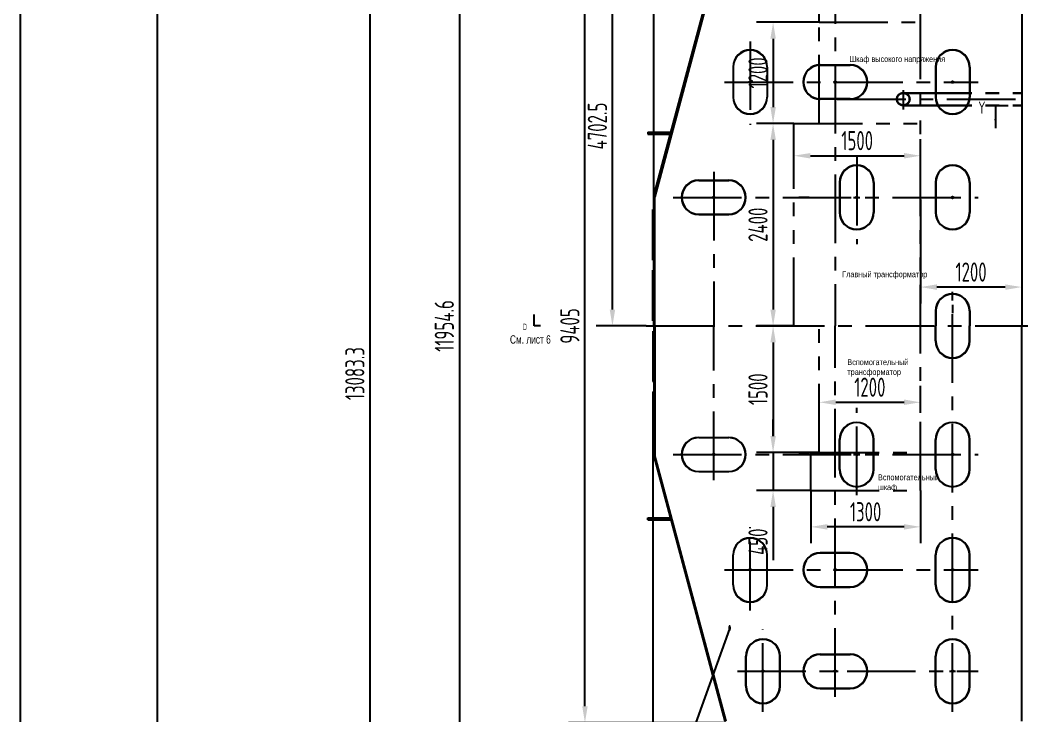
# Model space of a CAD drawing. Header units: millimetres. Extents: x 0 to 27300, y -12741 to 19305.
# Drawn here: x 0 to 11877, y 6890 to 15140 of the extents above; entities that cross this region are included whole.
import ezdxf
from ezdxf.enums import TextEntityAlignment as Align

# ---------------------------------------------------------------- set-up
doc = ezdxf.new("R2010")
doc.units = ezdxf.units.MM
doc.header["$LTSCALE"] = 650
doc.linetypes.add('G', pattern=[2, 1.25, -0.25, 0.25, -0.25])
doc.linetypes.add('K', pattern=[2.5, 1.25, -0.25, 0.25, -0.25, 0.25, -0.25])
for name, color, linetype in [('01', 7, 'Continuous'), ('02', 1, 'Continuous'), ('05', 4, 'G'), ('07', 6, 'K'), ('08', 1, 'Continuous'), ('11', 3, 'Continuous')]:
    doc.layers.add(name, color=color, linetype=linetype)
doc.styles.get("Standard").update_dxf_attribs({"font": 'isocp', "width": 0.707, "bigfont": 'intecad.shx'})
doc.dimstyles.new('INTE', dxfattribs={"dimscale": 65, "dimtxt": 3.5, "dimasz": 3, "dimexe": 3, "dimexo": 0, "dimgap": 1, "dimtad": 1, "dimdsep": 46, "dimtxsty": 'Standard', "dimcen": 0, "dimclrd": 1, "dimclre": 1, "dimclrt": 3, "dimadec": 0, "dimazin": 0, "dimtfac": 1, "dimtmove": 0, "dimatfit": 0, "dimfxl": 1, "dimarcsym": 0})

# ---------------------------------------------------------------- blocks, each defined once
blk = doc.blocks.new('*D421')
at = {"layer": '08', "color": 1, "lineweight": -2}
for p, q in [((20834, 11277), (20834, 3307)), ((7500, 10565), (7500, 3307)), ((20639, 3502), (7695, 3502))]:
    blk.add_line(p, q, dxfattribs=at)
at = {"layer": '08', "color": 1}
for points in [[(7695, 3534), (7695, 3469), (7500, 3502)], [(20639, 3534), (20639, 3469), (20834, 3502)]]:
    blk.add_solid(points, dxfattribs=at)
at = {"layer": 'Defpoints', "color": 0}
for p in [(20834, 11277), (7500, 10565), (7500, 3502)]:
    blk.add_point(p, dxfattribs=at)
at = {"layer": '08', "color": 3, "insert": (14167, 3680), "char_height": 227.5, "attachment_point": 5}
blk.add_mtext('13333.6', dxfattribs=at)
blk = doc.blocks.new('*D422')
at = {"layer": '08', "color": 1, "lineweight": -2}
for p, q in [((8369, 16215), (6502, 16215)), ((6697, 7005), (6697, 16020)), ((8369, 6810), (6502, 6810))]:
    blk.add_line(p, q, dxfattribs=at)
at = {"layer": '08', "color": 1}
for points in [[(6664, 16020), (6729, 16020), (6697, 16215)], [(6664, 7005), (6729, 7005), (6697, 6810)]]:
    blk.add_solid(points, dxfattribs=at)
at = {"layer": 'Defpoints', "color": 0}
for p in [(6697, 16215), (8369, 16215), (8369, 6810)]:
    blk.add_point(p, dxfattribs=at)
at = {"layer": '08', "color": 3, "insert": (6518, 11513), "char_height": 227.5, "attachment_point": 5, "rotation": 90}
blk.add_mtext('9405', dxfattribs=at)
blk = doc.blocks.new('*D426')
at = {"layer": '08', "color": 1, "lineweight": -2}
for p, q in [((8368, 16215), (6828, 16215)), ((7023, 11708), (7023, 16020)), ((7424, 11513), (6828, 11513))]:
    blk.add_line(p, q, dxfattribs=at)
at = {"layer": '08', "color": 1}
for points in [[(6990, 16020), (7055, 16020), (7023, 16215)], [(6990, 11708), (7055, 11708), (7023, 11513)]]:
    blk.add_solid(points, dxfattribs=at)
at = {"layer": 'Defpoints', "color": 0}
for p in [(7023, 16215), (8368, 16215), (7424, 11513)]:
    blk.add_point(p, dxfattribs=at)
at = {"layer": '08', "color": 3, "insert": (6844, 13883), "char_height": 227.5, "attachment_point": 5, "rotation": 90}
blk.add_mtext('4702.5', dxfattribs=at)
blk = doc.blocks.new('*D427')
at = {"layer": '08', "color": 1, "lineweight": -2}
for p, q in [((7512, 13029), (7512, 18361)), ((11880, 16199), (11880, 18361)), ((7707, 18166), (11685, 18166))]:
    blk.add_line(p, q, dxfattribs=at)
at = {"layer": '08', "color": 1}
for points in [[(7707, 18199), (7707, 18134), (7512, 18166)], [(11685, 18199), (11685, 18134), (11880, 18166)]]:
    blk.add_solid(points, dxfattribs=at)
at = {"layer": 'Defpoints', "color": 0}
for p in [(11880, 18166), (11880, 16199), (7512, 13029)]:
    blk.add_point(p, dxfattribs=at)
at = {"layer": '08', "color": 3, "insert": (9696, 18345), "char_height": 227.5, "attachment_point": 5}
blk.add_mtext('4368', dxfattribs=at)
blk = doc.blocks.new('*D428')
at = {"layer": '08', "color": 1, "lineweight": -2}
for p, q in [((11874, 13077), (11874, 11779)), ((10674, 13011), (10674, 11779)), ((11679, 11974), (10869, 11974))]:
    blk.add_line(p, q, dxfattribs=at)
at = {"layer": '08', "color": 1}
for points in [[(10869, 12006), (10869, 11941), (10674, 11974)], [(11679, 12006), (11679, 11941), (11874, 11974)]]:
    blk.add_solid(points, dxfattribs=at)
at = {"layer": 'Defpoints', "color": 0}
for p in [(11874, 13077), (10674, 13011), (10674, 11974)]:
    blk.add_point(p, dxfattribs=at)
at = {"layer": '08', "color": 3, "insert": (11274, 12152), "char_height": 227.5, "attachment_point": 5}
blk.add_mtext('1200', dxfattribs=at)
blk = doc.blocks.new('*D431')
at = {"layer": '08', "color": 1, "lineweight": -2}
for p, q in [((11513, 17490), (5014, 17490)), ((5209, 17295), (5209, 5730)), ((11915, 5535), (5014, 5535))]:
    blk.add_line(p, q, dxfattribs=at)
at = {"layer": '08', "color": 1}
for points in [[(5176, 17295), (5241, 17295), (5209, 17490)], [(5176, 5730), (5241, 5730), (5209, 5535)]]:
    blk.add_solid(points, dxfattribs=at)
at = {"layer": 'Defpoints', "color": 0}
for p in [(11513, 17490), (5209, 5535), (11915, 5535)]:
    blk.add_point(p, dxfattribs=at)
at = {"layer": '08', "color": 3, "insert": (5030, 11513), "char_height": 227.5, "attachment_point": 5, "rotation": 90}
blk.add_mtext('11954.6', dxfattribs=at)
blk = doc.blocks.new('*D432')
at = {"layer": '08', "color": 1, "lineweight": -2}
for p, q in [((11254, 17490), (3953, 17490)), ((4148, 17295), (4148, 4602)), ((17338, 4407), (3953, 4407))]:
    blk.add_line(p, q, dxfattribs=at)
at = {"layer": '08', "color": 1}
for points in [[(4115, 17295), (4180, 17295), (4148, 17490)], [(4115, 4602), (4180, 4602), (4148, 4407)]]:
    blk.add_solid(points, dxfattribs=at)
at = {"layer": 'Defpoints', "color": 0}
for p in [(11254, 17490), (4148, 4407), (17338, 4407)]:
    blk.add_point(p, dxfattribs=at)
at = {"layer": '08', "color": 3, "insert": (3969, 10948), "char_height": 227.5, "attachment_point": 5, "rotation": 90}
blk.add_mtext('13083.3', dxfattribs=at)
blk = doc.blocks.new('*D466')
at = {"layer": '08', "color": 1, "lineweight": -2}
for p, q in [((9174, 13913), (8732, 13913)), ((8927, 13718), (8927, 11708)), ((9174, 11513), (8732, 11513))]:
    blk.add_line(p, q, dxfattribs=at)
at = {"layer": '08', "color": 1}
for points in [[(8895, 13718), (8960, 13718), (8927, 13913)], [(8895, 11708), (8960, 11708), (8927, 11513)]]:
    blk.add_solid(points, dxfattribs=at)
at = {"layer": 'Defpoints', "color": 0}
for p in [(9174, 13913), (8927, 11513), (9174, 11513)]:
    blk.add_point(p, dxfattribs=at)
at = {"layer": '08', "color": 3, "insert": (8748, 12713), "char_height": 227.5, "attachment_point": 5, "rotation": 90}
blk.add_mtext('2400', dxfattribs=at)
blk = doc.blocks.new('*D470')
at = {"layer": '08', "color": 1, "lineweight": -2}
for p, q in [((9474, 10483), (9474, 10803)), ((10674, 10483), (10674, 10803)), ((9669, 10608), (10479, 10608))]:
    blk.add_line(p, q, dxfattribs=at)
at = {"layer": '08', "color": 1}
for points in [[(9669, 10641), (9669, 10576), (9474, 10608)], [(10479, 10641), (10479, 10576), (10674, 10608)]]:
    blk.add_solid(points, dxfattribs=at)
at = {"layer": 'Defpoints', "color": 0}
for p in [(10674, 10608), (9474, 10483), (10674, 10483)]:
    blk.add_point(p, dxfattribs=at)
at = {"layer": '08', "color": 3, "insert": (10074, 10787), "char_height": 227.5, "attachment_point": 5}
blk.add_mtext('1200', dxfattribs=at)
blk = doc.blocks.new('*D467')
at = {"layer": '08', "color": 1, "lineweight": -2}
for p, q in [((9174, 11513), (8732, 11513)), ((8927, 11318), (8927, 10208)), ((9474, 10013), (8732, 10013))]:
    blk.add_line(p, q, dxfattribs=at)
at = {"layer": '08', "color": 1}
for points in [[(8895, 11318), (8960, 11318), (8927, 11513)], [(8895, 10208), (8960, 10208), (8927, 10013)]]:
    blk.add_solid(points, dxfattribs=at)
at = {"layer": 'Defpoints', "color": 0}
for p in [(9174, 11513), (8927, 10013), (9474, 10013)]:
    blk.add_point(p, dxfattribs=at)
at = {"layer": '08', "color": 3, "insert": (8748, 10763), "char_height": 227.5, "attachment_point": 5, "rotation": 90}
blk.add_mtext('1500', dxfattribs=at)
blk = doc.blocks.new('*D471')
at = {"layer": '08', "color": 1, "lineweight": -2}
for p, q in [((9374, 9563), (9374, 8936)), ((10674, 9563), (10674, 8936)), ((10479, 9131), (9569, 9131))]:
    blk.add_line(p, q, dxfattribs=at)
at = {"layer": '08', "color": 1}
for points in [[(9569, 9164), (9569, 9099), (9374, 9131)], [(10479, 9164), (10479, 9099), (10674, 9131)]]:
    blk.add_solid(points, dxfattribs=at)
at = {"layer": 'Defpoints', "color": 0}
for p in [(9374, 9563), (10674, 9563), (9374, 9131)]:
    blk.add_point(p, dxfattribs=at)
at = {"layer": '08', "color": 3, "insert": (10024, 9310), "char_height": 227.5, "attachment_point": 5}
blk.add_mtext('1300', dxfattribs=at)
blk = doc.blocks.new('*D468')
at = {"layer": '08', "color": 1, "lineweight": -2}
for p, q in [((8927, 10208), (8927, 10403)), ((9374, 10013), (8732, 10013)), ((8927, 10013), (8927, 9563)), ((9374, 9563), (8732, 9563)), ((8927, 9368), (8927, 8737))]:
    blk.add_line(p, q, dxfattribs=at)
at = {"layer": '08', "color": 1}
for points in [[(8895, 10208), (8960, 10208), (8927, 10013)], [(8895, 9368), (8960, 9368), (8927, 9563)]]:
    blk.add_solid(points, dxfattribs=at)
at = {"layer": 'Defpoints', "color": 0}
for p in [(9374, 10013), (8927, 9563), (9374, 9563)]:
    blk.add_point(p, dxfattribs=at)
at = {"layer": '08', "color": 3, "insert": (8748, 8955), "char_height": 227.5, "attachment_point": 5, "rotation": 90}
blk.add_mtext('450', dxfattribs=at)
blk = doc.blocks.new('*D469')
at = {"layer": '08', "color": 1, "lineweight": -2}
for p, q in [((9174, 13373), (9174, 13726)), ((10674, 13452), (10674, 13726)), ((9369, 13531), (10479, 13531))]:
    blk.add_line(p, q, dxfattribs=at)
at = {"layer": '08', "color": 1}
for points in [[(9369, 13563), (9369, 13498), (9174, 13531)], [(10479, 13563), (10479, 13498), (10674, 13531)]]:
    blk.add_solid(points, dxfattribs=at)
at = {"layer": 'Defpoints', "color": 0}
for p in [(10674, 13531), (10674, 13452), (9174, 13373)]:
    blk.add_point(p, dxfattribs=at)
at = {"layer": '08', "color": 3, "insert": (9924, 13710), "char_height": 227.5, "attachment_point": 5}
blk.add_mtext('1500', dxfattribs=at)
blk = doc.blocks.new('*D464')
at = {"layer": '08', "color": 1, "lineweight": -2}
for p, q in [((9474, 15113), (9474, 16089)), ((10674, 15113), (10674, 16089)), ((9669, 15894), (10479, 15894))]:
    blk.add_line(p, q, dxfattribs=at)
at = {"layer": '08', "color": 1}
for points in [[(9669, 15927), (9669, 15862), (9474, 15894)], [(10479, 15927), (10479, 15862), (10674, 15894)]]:
    blk.add_solid(points, dxfattribs=at)
at = {"layer": 'Defpoints', "color": 0}
for p in [(10674, 15894), (9474, 15113), (10674, 15113)]:
    blk.add_point(p, dxfattribs=at)
at = {"layer": '08', "color": 3, "insert": (10074, 16073), "char_height": 227.5, "attachment_point": 5}
blk.add_mtext('1200', dxfattribs=at)
blk = doc.blocks.new('*D465')
at = {"layer": '08', "color": 1, "lineweight": -2}
for p, q in [((9474, 15113), (8732, 15113)), ((8927, 14918), (8927, 14108)), ((9174, 13913), (8732, 13913))]:
    blk.add_line(p, q, dxfattribs=at)
at = {"layer": '08', "color": 1}
for points in [[(8895, 14918), (8960, 14918), (8927, 15113)], [(8895, 14108), (8960, 14108), (8927, 13913)]]:
    blk.add_solid(points, dxfattribs=at)
at = {"layer": 'Defpoints', "color": 0}
for p in [(9474, 15113), (8927, 13913), (9174, 13913)]:
    blk.add_point(p, dxfattribs=at)
at = {"layer": '08', "color": 3, "insert": (8748, 14513), "char_height": 227.5, "attachment_point": 5, "rotation": 90}
blk.add_mtext('1200', dxfattribs=at)
blk = doc.blocks.new('*U543')
at = {"layer": '01'}
blk.add_lwpolyline([(25, 292), (25, 5)], dxfattribs=at)
at = {"layer": '02'}
blk.add_lwpolyline([(0, 297), (0, 0)], dxfattribs=at)

msp = doc.modelspace()

# ---------------------------------------------------------------- hatches: boundary and pattern name
for points in [[(7511.982, 13028.787), (7514.567, 13056.16), (7525.375, 13049.921), (7523.982, 13044.721), (7523.982, 13035.715)], [(7511.982, 9996.654), (7514.567, 9969.281), (7525.375, 9975.521), (7523.982, 9980.721), (7523.982, 9989.726)]]:
    msp.add_hatch(color=256).paths.add_polyline_path(points)

# ---------------------------------------------------------------- linework, layer by layer
for p, q in [((7514.567, 13056.16), (8356.502, 16199.221)), ((8368.982, 16199.221), (7523.982, 13044.721)), ((11873.982, 16199.221), (11873.982, 11512.721)), ((8451.982, 14582.721), (8451.982, 14226.721)), ((8454.982, 14582.721), (8454.982, 14226.721)), ((8854.982, 14582.721), (8854.982, 14226.721)), ((8857.982, 14582.721), (8857.982, 14226.721)), ((9485.982, 14607.721), (9841.982, 14607.721)), ((9485.982, 14604.721), (9841.982, 14604.721)), ((10851.982, 14582.721), (10851.982, 14226.721)), ((10854.982, 14582.721), (10854.982, 14226.721)), ((11254.982, 14582.721), (11254.982, 14226.721)), ((11257.982, 14582.721), (11257.982, 14226.721)), ((9841.982, 14204.721), (9485.982, 14204.721)), ((9841.982, 14201.721), (9485.982, 14201.721)), ((7442.982, 13811.221), (7716.826, 13811.221)), ((7442.982, 13811.221), (7442.982, 13786.221)), ((7442.982, 13786.221), (7710.129, 13786.221)), ((8044.982, 13239.721), (8400.982, 13239.721)), ((8044.982, 13236.721), (8400.982, 13236.721)), ((9714.982, 13214.721), (9714.982, 12858.721)), ((9717.982, 13214.721), (9717.982, 12858.721)), ((10117.982, 13214.721), (10117.982, 12858.721)), ((10120.982, 13214.721), (10120.982, 12858.721)), ((10851.982, 13214.721), (10851.982, 12858.721)), ((10854.982, 13214.721), (10854.982, 12858.721)), ((11254.982, 13214.721), (11254.982, 12858.721)), ((11257.982, 13214.721), (11257.982, 12858.721)), ((7514.567, 13056.16), (7511.982, 13028.787)), ((7523.982, 13035.715), (7511.982, 13028.787)), ((7511.982, 11512.721), (7511.982, 13028.787)), ((7525.375, 13049.921), (7514.567, 13056.16)), ((7523.982, 11512.721), (7523.982, 13044.721)), ((7499.982, 12292.721), (7499.982, 12892.721)), ((7499.982, 12892.721), (7511.982, 12892.721)), ((8044.982, 12836.721), (8400.982, 12836.721)), ((8044.982, 12833.721), (8400.982, 12833.721)), ((7499.982, 12292.721), (7511.982, 12292.721)), ((7499.982, 11572.721), (7499.982, 12172.721)), ((7499.982, 12172.721), (7511.982, 12172.721)), ((10851.982, 11690.721), (10851.982, 11512.721)), ((10854.982, 11690.721), (10854.982, 11512.721)), ((11254.982, 11690.721), (11254.982, 11512.721)), ((11257.982, 11690.721), (11257.982, 11512.721)), ((7499.982, 11452.721), (7499.982, 10852.721)), ((7511.982, 11512.721), (7511.982, 9996.654)), ((7523.982, 11512.721), (7523.982, 9980.721)), ((10851.982, 11334.721), (10851.982, 11512.721)), ((10854.982, 11334.721), (10854.982, 11512.721)), ((11254.982, 11334.721), (11254.982, 11512.721)), ((11257.982, 11334.721), (11257.982, 11512.721)), ((11873.982, 6826.221), (11873.982, 11512.721)), ((7499.982, 10852.721), (7511.982, 10852.721)), ((7499.982, 10732.721), (7499.982, 10132.721)), ((7499.982, 10732.721), (7511.982, 10732.721)), ((7499.982, 10132.721), (7511.982, 10132.721)), ((8044.982, 10191.721), (8400.982, 10191.721)), ((8044.982, 10188.721), (8400.982, 10188.721)), ((9714.982, 9810.721), (9714.982, 10166.721)), ((9717.982, 9810.721), (9717.982, 10166.721)), ((10117.982, 9810.721), (10117.982, 10166.721)), ((10120.982, 9810.721), (10120.982, 10166.721)), ((10851.982, 9810.721), (10851.982, 10166.721)), ((10854.982, 9810.721), (10854.982, 10166.721)), ((11254.982, 9810.721), (11254.982, 10166.721)), ((11257.982, 9810.721), (11257.982, 10166.721)), ((7514.567, 9969.281), (7511.982, 9996.654)), ((7523.982, 9989.726), (7511.982, 9996.654)), ((8368.982, 6826.221), (7523.982, 9980.721)), ((7525.375, 9975.521), (7514.567, 9969.281)), ((7514.567, 9969.281), (8356.502, 6826.221)), ((8044.982, 9788.721), (8400.982, 9788.721)), ((8044.982, 9785.721), (8400.982, 9785.721)), ((7442.982, 9239.221), (7710.129, 9239.221)), ((7442.982, 9214.221), (7442.982, 9239.221)), ((7442.982, 9214.221), (7716.826, 9214.221)), ((8451.982, 8442.721), (8451.982, 8798.721)), ((8454.982, 8442.721), (8454.982, 8798.721)), ((8854.982, 8442.721), (8854.982, 8798.721)), ((8857.982, 8442.721), (8857.982, 8798.721)), ((9841.982, 8823.721), (9485.982, 8823.721)), ((9841.982, 8820.721), (9485.982, 8820.721)), ((10851.982, 8442.721), (10851.982, 8798.721)), ((10854.982, 8442.721), (10854.982, 8798.721)), ((11254.982, 8442.721), (11254.982, 8798.721)), ((11257.982, 8442.721), (11257.982, 8798.721)), ((9485.982, 8420.721), (9841.982, 8420.721)), ((9485.982, 8417.721), (9841.982, 8417.721)), ((9485.982, 7622.721), (9841.982, 7622.721)), ((9485.982, 7619.721), (9841.982, 7619.721)), ((8603.982, 7241.721), (8603.982, 7597.721)), ((8606.982, 7241.721), (8606.982, 7597.721)), ((9006.982, 7241.721), (9006.982, 7597.721)), ((9009.982, 7241.721), (9009.982, 7597.721)), ((10851.982, 7241.721), (10851.982, 7597.721)), ((10854.982, 7241.721), (10854.982, 7597.721)), ((11254.982, 7241.721), (11254.982, 7597.721)), ((11257.982, 7241.721), (11257.982, 7597.721)), ((9485.982, 7219.721), (9841.982, 7219.721)), ((9485.982, 7216.721), (9841.982, 7216.721))]:
    msp.add_line(p, q)
for centre in [(8654.982, 14404.721), (9663.982, 14404.721), (11054.982, 14404.721), (8222.982, 13036.721), (9917.982, 13036.721), (11054.982, 13036.721), (8222.982, 9988.721), (9917.982, 9988.721), (11054.982, 9988.721), (8654.982, 8620.721), (9663.982, 8620.721), (11054.982, 8620.721), (8806.982, 7419.721), (9663.982, 7419.721), (11054.982, 7419.721)]:
    msp.add_circle(centre, 11)
for centre, radius, start, end in [((8654.982, 14582.721), 203, 0, 180), ((8654.982, 14582.721), 200, 0, 180), ((11054.982, 14582.721), 203, 0, 180), ((11054.982, 14582.721), 200, 0, 180), ((9485.982, 14404.721), 203, 90, 270), ((9485.982, 14404.721), 200, 90, 270), ((9841.982, 14404.721), 203, 270, 90), ((9841.982, 14404.721), 200, 270, 90), ((8654.982, 14226.721), 203, 180, 0), ((8654.982, 14226.721), 200, 180, 0), ((11054.982, 14226.721), 203, 180, 0), ((11054.982, 14226.721), 200, 180, 0), ((9917.982, 13214.721), 203, 0, 180), ((9917.982, 13214.721), 200, 0, 180), ((11054.982, 13214.721), 203, 0, 180), ((11054.982, 13214.721), 200, 0, 180), ((8044.982, 13036.721), 203, 90, 270), ((8044.982, 13036.721), 200, 90, 270), ((8400.982, 13036.721), 203, 270, 90), ((8400.982, 13036.721), 200, 270, 90), ((9917.982, 12858.721), 203, 180, 0), ((9917.982, 12858.721), 200, 180, 0), ((11054.982, 12858.721), 203, 180, 0), ((11054.982, 12858.721), 200, 180, 0), ((11054.982, 11690.721), 203, 0, 180), ((11054.982, 11690.721), 200, 0, 180), ((11054.982, 11334.721), 203, 180, 0), ((11054.982, 11334.721), 200, 180, 0), ((9917.982, 10166.721), 203, 0, 180), ((9917.982, 10166.721), 200, 0, 180), ((11054.982, 10166.721), 203, 0, 180), ((11054.982, 10166.721), 200, 0, 180), ((8044.982, 9988.721), 203, 90, 270), ((8044.982, 9988.721), 200, 90, 270), ((8400.982, 9988.721), 203, 270, 90), ((8400.982, 9988.721), 200, 270, 90), ((9917.982, 9810.721), 203, 180, 0), ((9917.982, 9810.721), 200, 180, 0), ((11054.982, 9810.721), 203, 180, 0), ((11054.982, 9810.721), 200, 180, 0), ((8654.982, 8798.721), 203, 0, 180), ((8654.982, 8798.721), 200, 0, 180), ((11054.982, 8798.721), 203, 0, 180), ((11054.982, 8798.721), 200, 0, 180), ((9485.982, 8620.721), 203, 90, 270), ((9485.982, 8620.721), 200, 90, 270), ((9841.982, 8620.721), 203, 270, 90), ((9841.982, 8620.721), 200, 270, 90), ((8654.982, 8442.721), 203, 180, 0), ((8654.982, 8442.721), 200, 180, 0), ((11054.982, 8442.721), 203, 180, 0), ((11054.982, 8442.721), 200, 180, 0), ((8806.982, 7597.721), 203, 0, 180), ((8806.982, 7597.721), 200, 0, 180), ((11054.982, 7597.721), 203, 0, 180), ((11054.982, 7597.721), 200, 0, 180), ((9485.982, 7419.721), 203, 90, 270), ((9485.982, 7419.721), 200, 90, 270), ((9841.982, 7419.721), 203, 270, 90), ((9841.982, 7419.721), 200, 270, 90), ((8806.982, 7241.721), 203, 180, 0), ((8806.982, 7241.721), 200, 180, 0), ((11054.982, 7241.721), 203, 180, 0), ((11054.982, 7241.721), 200, 180, 0)]:
    msp.add_arc(centre, radius, start, end)
at = {"layer": '01'}
for p, q in [((11563.533, 14126.529), (11713.533, 14126.529)), ((9356.437, 13036.721), (9231.437, 13036.721)), ((8222.982, 11884.507), (8222.982, 11784.507)), ((11054.982, 11764.193), (11054.982, 11664.193)), ((6169.833, 11512.721), (6094.833, 11512.721)), ((11054.982, 11261.249), (11054.982, 11361.249)), ((8222.982, 11140.935), (8222.982, 11240.935)), ((9356.437, 9988.721), (9231.437, 9988.721))]:
    msp.add_line(p, q, dxfattribs=at)
msp.add_circle((10469.982, 14201.721), 77.5, dxfattribs=at)
at = {"layer": '02'}
for p, q in [((11563.533, 14126.529), (11563.533, 13856.529)), ((6094.833, 11512.721), (6094.833, 11647.721)), ((8411.222, 7922.777), (6621.661, 2970.268))]:
    msp.add_line(p, q, dxfattribs=at)
for points in [[(11563.533, 13856.529, 0, 27, 0), (11563.533, 13964.529, 0, 0, 0)], [(6094.833, 11647.721, 0, 13.5, 0), (6094.833, 11593.721, 0, 0, 0)]]:
    msp.add_lwpolyline(points, format="xyseb", dxfattribs=at)
at = {"layer": '05'}
for p, q in [((8806.982, 16086.721), (8806.982, 15106.065)), ((9663.982, 15908.721), (9663.982, 11512.721)), ((8654.982, 14885.721), (8654.982, 13896.504)), ((8351.982, 14404.721), (11357.982, 14404.721)), ((8618.982, 14404.721), (8690.982, 14404.721)), ((11018.982, 14404.721), (11090.982, 14404.721)), ((9688.56, 14201.721), (12268.093, 14201.721)), ((9917.982, 13517.721), (9917.982, 12481.931)), ((8222.982, 13339.721), (8222.982, 11512.721)), ((7741.982, 13036.721), (11357.982, 13036.721)), ((9881.982, 13036.721), (9953.982, 13036.721)), ((11018.982, 13036.721), (11090.982, 13036.721)), ((11054.982, 6938.721), (11054.982, 11918.411)), ((7423.982, 11512.721), (11973.982, 11512.721)), ((8222.982, 9685.721), (8222.982, 11512.721)), ((9663.982, 7116.721), (9663.982, 11512.721)), ((9917.982, 9507.721), (9917.982, 10543.511)), ((7741.982, 9988.721), (11357.982, 9988.721)), ((9881.982, 9988.721), (9953.982, 9988.721)), ((11018.982, 9988.721), (11090.982, 9988.721)), ((8654.982, 8139.721), (8654.982, 9128.937)), ((8351.982, 8620.721), (11357.982, 8620.721)), ((8618.982, 8620.721), (8690.982, 8620.721)), ((11018.982, 8620.721), (11090.982, 8620.721)), ((8806.982, 6938.721), (8806.982, 7919.376)), ((8503.982, 7419.721), (11357.982, 7419.721)), ((8770.982, 7419.721), (8842.982, 7419.721)), ((9627.982, 7419.721), (9699.982, 7419.721)), ((11018.982, 7419.721), (11090.982, 7419.721))]:
    msp.add_line(p, q, dxfattribs=at)
at = {"layer": '05', "color": 4, "linetype": 'G'}
msp.add_line((11747.561, 11512.721), (20998.09, 11512.721), dxfattribs=at)
at = {"layer": '07', "color": 6, "linetype": 'K'}
for p, q in [((9473.982, 15112.711), (10673.982, 15112.711)), ((9473.982, 13912.711), (9473.982, 15112.711)), ((10673.982, 9562.711), (10673.982, 15112.711)), ((10469.982, 14307.15), (10469.982, 14079.721)), ((10469.982, 14277.721), (11874.982, 14277.721)), ((10469.982, 14273.221), (11874.982, 14273.221)), ((10469.982, 14130.221), (11874.982, 14130.221)), ((10469.982, 14125.721), (11874.982, 14125.721)), ((9173.982, 11512.711), (9173.982, 13912.711)), ((9173.982, 13912.711), (10673.982, 13912.711)), ((9473.982, 10012.711), (9473.982, 11512.711)), ((9373.982, 10012.711), (10673.982, 10012.711)), ((9373.982, 9562.711), (9373.982, 10012.711)), ((9373.982, 9562.711), (10673.982, 9562.711))]:
    msp.add_line(p, q, dxfattribs=at)
for radius in [76, 71.5]:
    msp.add_circle((10469.982, 14201.721), radius, dxfattribs=at)

# ---------------------------------------------------------------- block references
at = {"layer": '11', "xscale": 65, "yscale": 65, "zscale": 65}
msp.add_blockref('*U543', (0, 0), dxfattribs=at)

# ---------------------------------------------------------------- texts
at = {"layer": '02', "width": 0.605172}
msp.add_text('●', height=60, dxfattribs=at).set_placement((8393.222, 7892.777), (8429.222, 7892.777), align=Align.FIT)
at = {"layer": '11', "width": 0.707}
for s, height, p in [('Y', 147, (11359.945, 13983.655)), ('D', 73.5, (5958.981, 11443.398))]:
    msp.add_text(s, height=height, dxfattribs=at).set_placement(p, align=Align.BOTTOM_LEFT)
at = {"layer": '11', "insert": (9832.786, 14711.86), "char_height": 70, "width": 915.80767, "attachment_point": 1}
msp.add_mtext('{\\fArial|b0|i0|c204|p34;\\C3;Шкаф высокого напряжения}', dxfattribs=at)
at = {"layer": '11', "attachment_point": 1}
for s, insert, char_height in [('{\\fArial|b0|i0|c204|p34;Главный трансформатор}', (9746.21, 12160.679), 70), ('{\\fArial|b0|i0|c204|p34;См. лист 6}', (5807.684, 11402.85), 100), ('{\\fArial|b0|i0|c204|p34;Вспомогательный\\Pтрансформатор}', (9807.062, 11118.635), 70), ('{\\fArial|b0|i0|c204|p34;Вспомогательный\\Pшкаф}', (10170.83, 9753.785), 70)]:
    msp.add_mtext(s, dxfattribs=dict(at, insert=insert, char_height=char_height))

# ---------------------------------------------------------------- dimensions: what is measured, and where the dimension line sits
at = {"layer": '08'}
for base, p1, p2, picture, middle in [((11879.982, 18166.208), (7511.982, 13028.787), (11879.982, 16199.221), '*D427', (9695.982, 18166.208)), ((10673.982, 10608.093), (9473.982, 10483.25), (10673.982, 10483.25), '*D470', (10073.982, 10608.093))]:
    dim = msp.add_linear_dim(base=base, p1=p1, p2=p2, dimstyle='INTE', dxfattribs=at)
    dim.commit()
    dim.dimension.update_dxf_attribs({"geometry": picture, "text_midpoint": middle, "dimtype": 160})
for base, p1, p2, picture, middle in [((4147.986, 4406.711), (11253.601, 17490.011), (17337.582, 4406.711), '*D432', (3969.236, 10948.361)), ((5208.765, 5535.411), (11512.582, 17490.011), (11914.978, 5535.411), '*D431', (5030.015, 11512.711)), ((8927.121, 13912.711), (9473.982, 15112.711), (9173.982, 13912.711), '*D465', (8748.348, 14512.711)), ((8927.121, 11512.711), (9173.982, 13912.711), (9173.982, 11512.711), '*D466', (8748.348, 12712.711)), ((8927.121, 10012.711), (9173.982, 11512.711), (9473.982, 10012.711), '*D467', (8748.371, 10762.711)), ((8927.121, 9562.711), (9373.982, 10012.711), (9373.982, 9562.711), '*D468', (8748.371, 8954.848))]:
    dim = msp.add_linear_dim(base=base, p1=p1, p2=p2, angle=90, dimstyle='INTE', dxfattribs=at)
    dim.commit()
    dim.dimension.update_dxf_attribs({"geometry": picture, "text_midpoint": middle})
for base, p1, p2, picture, middle in [((6696.686, 16215.221), (8368.982, 6810.221), (8368.982, 16215.221), '*D422', (6696.686, 11512.721)), ((7022.953, 16215.221), (7423.982, 11512.721), (8367.982, 16215.221), '*D426', (7022.953, 13882.891))]:
    dim = msp.add_linear_dim(base=base, p1=p1, p2=p2, angle=90, dimstyle='INTE', dxfattribs=at)
    dim.commit()
    dim.dimension.update_dxf_attribs({"geometry": picture, "text_midpoint": middle, "dimtype": 160})
for base, p1, p2, picture, middle in [((10673.982, 15894.299), (9473.982, 15112.711), (10673.982, 15112.711), '*D464', (10073.982, 16073.072)), ((10673.982, 13530.879), (9173.982, 13372.998), (10673.982, 13451.939), '*D469', (9923.982, 13709.629)), ((10673.982, 11973.718), (11873.982, 13076.683), (10673.982, 13010.597), '*D428', (11273.982, 12152.491)), ((7499.982, 3501.512), (20833.582, 11277.011), (7499.982, 10564.859), '*D421', (14166.782, 3680.262)), ((9373.982, 9131.369), (10673.982, 9562.711), (9373.982, 9562.711), '*D471', (10023.982, 9310.119))]:
    dim = msp.add_linear_dim(base=base, p1=p1, p2=p2, dimstyle='INTE', dxfattribs=at)
    dim.commit()
    dim.dimension.update_dxf_attribs({"geometry": picture, "text_midpoint": middle})

doc.saveas('drawing.dxf')
